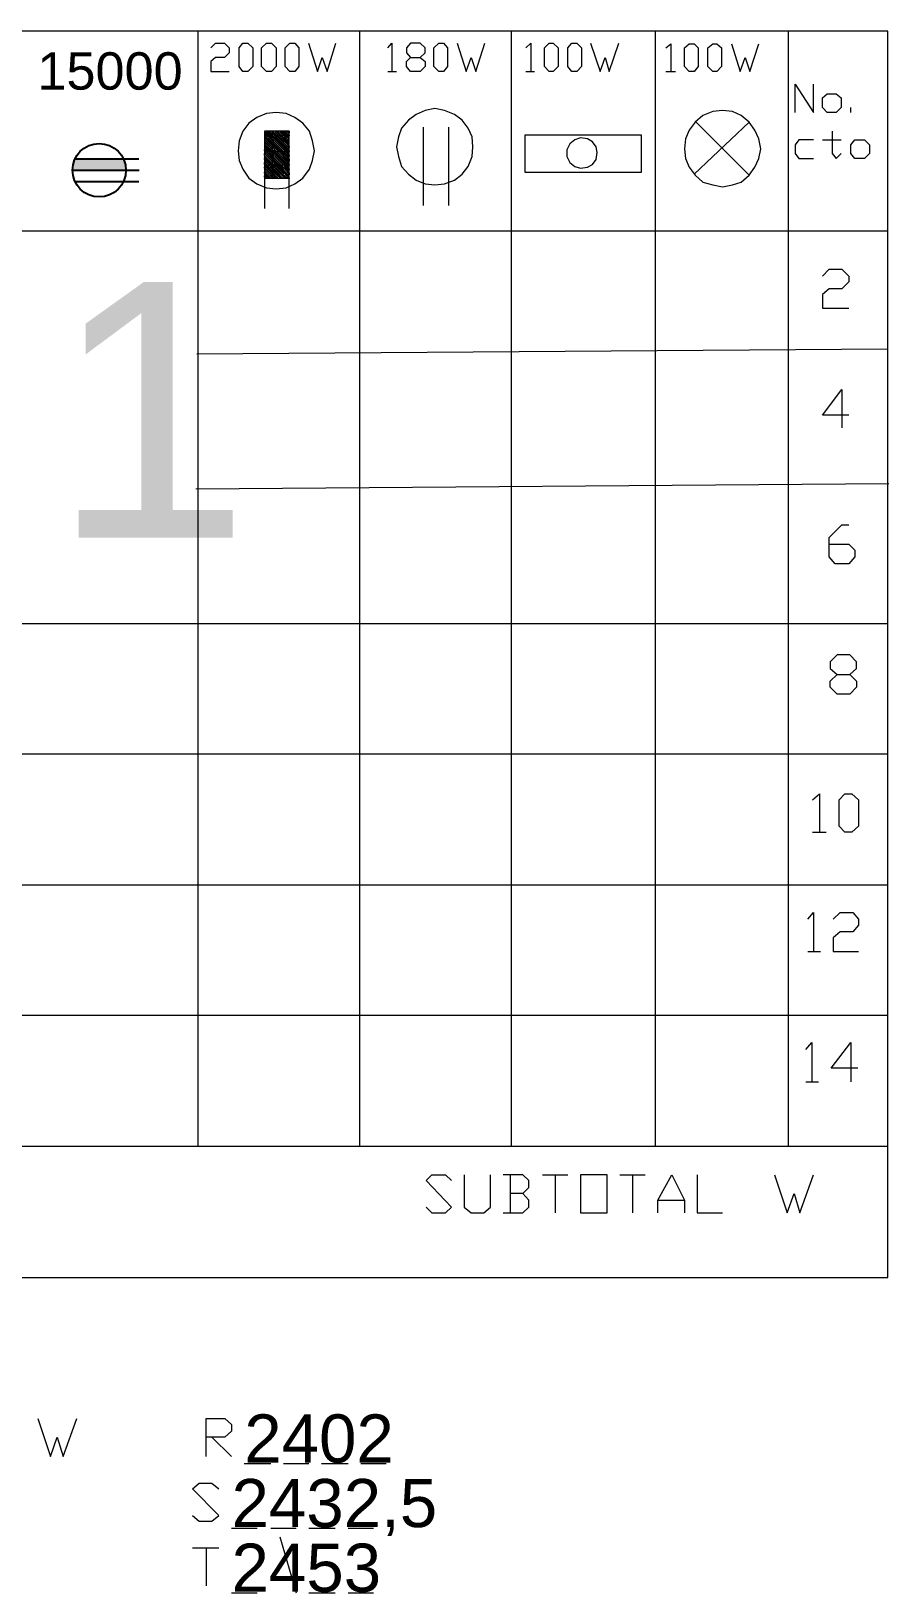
# Model space of a CAD drawing. Header units: metres. Extents: x 0 to 113, y -32 to 21.
# Drawn here: x 65.069 to 66.674, y -16.661 to -13.739 of the extents above; entities that cross this region are included whole.
import ezdxf

# ---------------------------------------------------------------- set-up
doc = ezdxf.new("R2010")
doc.units = ezdxf.units.M
doc.header["$LTSCALE"] = 0.5
for name, color, linetype in [('ENCHUFES', 5, 'Continuous'), ('TABLA', 7, 'Continuous'), ('TABLERO', 7, 'Continuous')]:
    doc.layers.add(name, color=color, linetype=linetype)
doc.styles.get("Standard").update_dxf_attribs({"font": 'arial.ttf'})

# ---------------------------------------------------------------- blocks, each defined once
blk = doc.blocks.new('Tomacorriente de dos fases con neutro (208V)')
at = {"layer": 'ENCHUFES', "lineweight": 100}
h = blk.add_hatch(color=256, dxfattribs=at)
h.dxf.hatch_style = 1
h.paths.add_polyline_path([(0.0453, 0.0211), (-0.0453, 0.0211, 0.109518), (-0.05, 0), (0.05, 0, 0.109518)])
at = {"layer": 'ENCHUFES'}
for p, q in [((-0.05, 0), (0.0751, 0)), ((-0.0453, 0.0211), (0.0743, 0.0211)), ((-0.0453, -0.0211), (0.0743, -0.0211))]:
    blk.add_line(p, q, dxfattribs=at)
blk.add_circle((0, 0), 0.05, dxfattribs=at)

msp = doc.modelspace()

# ---------------------------------------------------------------- linework, layer by layer
at = {"layer": 'TABLA', "color": 7, "linetype": 'Continuous', "lineweight": 18, "true_color": 0x000007}
for p, q in [((65.3807, -13.7391), (65.3807, -15.8256)), ((65.6829, -13.7391), (65.6829, -15.8256)), ((65.9669, -13.7391), (65.9669, -15.8256)), ((66.2362, -13.7391), (66.2362, -15.8256)), ((66.4853, -13.7391), (66.4853, -15.8256)), ((65.736, -13.8142), (65.7525, -13.8142)), ((65.9943, -13.8142), (66.0108, -13.8142)), ((66.2563, -13.8142), (66.2746, -13.8142)), ((66.3113, -13.9076), (66.412, -14.0084)), ((66.6025, -13.8911), (66.6025, -13.882)), ((65.5052, -13.9259), (65.5071, -13.9259)), ((65.5052, -13.9278), (65.5071, -13.9259)), ((65.5052, -13.9259), (65.5052, -14.0707)), ((65.5052, -13.9296), (65.5071, -13.9278)), ((65.5052, -13.9333), (65.5071, -13.9333)), ((65.5052, -13.9351), (65.5071, -13.9351)), ((65.5052, -13.9369), (65.5089, -13.9351)), ((65.5052, -13.9388), (65.5071, -13.9369)), ((65.5071, -13.9314), (65.5089, -13.9296)), ((65.5089, -13.9259), (65.5107, -13.9259)), ((65.5089, -13.9278), (65.5107, -13.9278)), ((65.5089, -13.9333), (65.5107, -13.9314)), ((65.5107, -13.9278), (65.5125, -13.9259)), ((65.5107, -13.9296), (65.5125, -13.9296)), ((65.5107, -13.9351), (65.5125, -13.9333)), ((65.5125, -13.9296), (65.5144, -13.9278)), ((65.5125, -13.9314), (65.5144, -13.9314)), ((65.5125, -13.9369), (65.5144, -13.9351)), ((65.5144, -13.9314), (65.5162, -13.9296)), ((65.5144, -13.9333), (65.5162, -13.9333)), ((65.5144, -13.9388), (65.5162, -13.9369)), ((65.5162, -13.9278), (65.5162, -13.9259)), ((65.5162, -13.9333), (65.518, -13.9314)), ((65.5162, -13.9351), (65.518, -13.9351)), ((65.518, -13.9259), (65.5199, -13.9259)), ((65.518, -13.9296), (65.5199, -13.9259)), ((65.518, -13.9351), (65.5199, -13.9333)), ((65.518, -13.9369), (65.5199, -13.9369)), ((65.5199, -13.9278), (65.5217, -13.9259)), ((65.5199, -13.9369), (65.5217, -13.9351)), ((65.5217, -13.9296), (65.5235, -13.9278)), ((65.5217, -13.9388), (65.5235, -13.9369)), ((65.5235, -13.9314), (65.5254, -13.9296)), ((65.5235, -13.9388), (65.5272, -13.9369)), ((65.5254, -13.9259), (65.5272, -13.9259)), ((65.5254, -13.9278), (65.5272, -13.9278)), ((65.5254, -13.9333), (65.5272, -13.9314)), ((65.5272, -13.9259), (65.529, -13.9259)), ((65.5272, -13.9278), (65.529, -13.9259)), ((65.5272, -13.9296), (65.529, -13.9296)), ((65.5272, -13.9351), (65.529, -13.9333)), ((65.529, -13.9278), (65.5309, -13.9259)), ((65.529, -13.9296), (65.5309, -13.9278)), ((65.529, -13.9314), (65.5309, -13.9314)), ((65.529, -13.9369), (65.5309, -13.9351)), ((65.5309, -13.9296), (65.5327, -13.9278)), ((65.5309, -13.9314), (65.5327, -13.9296)), ((65.5309, -13.9333), (65.5327, -13.9333)), ((65.5309, -13.9388), (65.5327, -13.9369)), ((65.5327, -13.9278), (65.5327, -13.9259)), ((65.5327, -13.9314), (65.5345, -13.9296)), ((65.5327, -13.9333), (65.5345, -13.9314)), ((65.5327, -13.9351), (65.5345, -13.9351)), ((65.5345, -13.9259), (65.5364, -13.9259)), ((65.5345, -13.9296), (65.5364, -13.9259)), ((65.5345, -13.9278), (65.5364, -13.9278)), ((65.5345, -13.9333), (65.5364, -13.9314)), ((65.5345, -13.9351), (65.5364, -13.9333)), ((65.5345, -13.9369), (65.5364, -13.9369)), ((65.5364, -13.9278), (65.5382, -13.9259)), ((65.5364, -13.9296), (65.5382, -13.9296)), ((65.5364, -13.9351), (65.5382, -13.9333)), ((65.5364, -13.9369), (65.5382, -13.9351)), ((65.5382, -13.9296), (65.54, -13.9278)), ((65.5382, -13.9314), (65.54, -13.9314)), ((65.5382, -13.9369), (65.54, -13.9351)), ((65.5382, -13.9406), (65.54, -13.9369)), ((65.54, -13.9314), (65.5419, -13.9296)), ((65.54, -13.9333), (65.5419, -13.9333)), ((65.54, -13.9388), (65.5437, -13.9369)), ((65.5419, -13.9278), (65.5419, -13.9259)), ((65.5419, -13.9333), (65.5437, -13.9314)), ((65.5419, -13.9351), (65.5437, -13.9351)), ((65.5437, -13.9259), (65.5455, -13.9259)), ((65.5437, -13.9296), (65.5455, -13.9259)), ((65.5437, -13.9351), (65.5455, -13.9333)), ((65.5455, -13.9278), (65.5474, -13.9259)), ((65.5455, -13.9314), (65.5474, -13.9278)), ((65.5455, -13.9369), (65.5474, -13.9351)), ((65.5474, -13.9296), (65.5492, -13.9278)), ((65.5474, -13.9333), (65.5492, -13.9296)), ((65.5474, -13.9388), (65.5492, -13.9369)), ((65.5492, -13.9278), (65.5492, -13.9259)), ((65.5492, -13.9314), (65.551, -13.9296)), ((65.5492, -13.9351), (65.551, -13.9314)), ((65.5492, -13.9388), (65.551, -13.9369)), ((65.551, -13.9259), (65.5529, -13.9259)), ((65.551, -13.9259), (65.551, -14.0707)), ((65.551, -13.9278), (65.5529, -13.9278)), ((65.551, -13.9296), (65.551, -13.9278)), ((65.551, -13.9333), (65.5529, -13.9333)), ((65.551, -13.9369), (65.551, -13.9351)), ((65.802, -13.9186), (65.802, -14.0652)), ((65.8496, -13.9186), (65.8496, -14.0652)), ((66.3094, -14.0065), (66.412, -13.9094)), ((65.5052, -13.9424), (65.5071, -13.9424)), ((65.5052, -13.9461), (65.5071, -13.9442)), ((65.5052, -13.9479), (65.5071, -13.9461)), ((65.5052, -13.9497), (65.5071, -13.9497)), ((65.5052, -13.9516), (65.5071, -13.9516)), ((65.5052, -13.9534), (65.5089, -13.9516)), ((65.5052, -13.9552), (65.5071, -13.9534)), ((65.5052, -13.9589), (65.5071, -13.9589)), ((65.5052, -13.9626), (65.5052, -13.9607)), ((65.5052, -13.9626), (65.5089, -13.9607)), ((65.5052, -13.9644), (65.5071, -13.9626)), ((65.5052, -13.9681), (65.5071, -13.9662)), ((65.5071, -13.9406), (65.5089, -13.9388)), ((65.5071, -13.9424), (65.5089, -13.9424)), ((65.5071, -13.9479), (65.5089, -13.9461)), ((65.5071, -13.9497), (65.5089, -13.9479)), ((65.5071, -13.9571), (65.5089, -13.9552)), ((65.5071, -13.9589), (65.5089, -13.9589)), ((65.5071, -13.9644), (65.5107, -13.9626)), ((65.5071, -13.9662), (65.5089, -13.9644)), ((65.5089, -13.9424), (65.5107, -13.9406)), ((65.5089, -13.9442), (65.5107, -13.9442)), ((65.5089, -13.9497), (65.5107, -13.9479)), ((65.5089, -13.9516), (65.5107, -13.9497)), ((65.5089, -13.9534), (65.5107, -13.9534)), ((65.5089, -13.9589), (65.5107, -13.9571)), ((65.5089, -13.9662), (65.5125, -13.9644)), ((65.5089, -13.9681), (65.5107, -13.9662)), ((65.5107, -13.9442), (65.5125, -13.9424)), ((65.5107, -13.9461), (65.5125, -13.9461)), ((65.5107, -13.9516), (65.5125, -13.9497)), ((65.5107, -13.9534), (65.5125, -13.9516)), ((65.5107, -13.9552), (65.5125, -13.9552)), ((65.5107, -13.9607), (65.5125, -13.9589)), ((65.5107, -13.9681), (65.5144, -13.9662)), ((65.5125, -13.9461), (65.5144, -13.9442)), ((65.5125, -13.9479), (65.5144, -13.9479)), ((65.5125, -13.9534), (65.5144, -13.9516)), ((65.5125, -13.9552), (65.5144, -13.9534)), ((65.5125, -13.9571), (65.5144, -13.9571)), ((65.5125, -13.9626), (65.5144, -13.9607)), ((65.5144, -13.9479), (65.5162, -13.9461)), ((65.5144, -13.9497), (65.5162, -13.9497)), ((65.5144, -13.9552), (65.5162, -13.9534)), ((65.5144, -13.9589), (65.5162, -13.9552)), ((65.5144, -13.9644), (65.5162, -13.9626)), ((65.5162, -13.9406), (65.518, -13.9388)), ((65.5162, -13.9497), (65.518, -13.9479)), ((65.5162, -13.9516), (65.518, -13.9516)), ((65.5162, -13.9571), (65.518, -13.9552)), ((65.5162, -13.9607), (65.518, -13.9571)), ((65.5162, -13.9662), (65.518, -13.9644)), ((65.518, -13.9424), (65.5199, -13.9406)), ((65.518, -13.9516), (65.5199, -13.9497)), ((65.518, -13.9534), (65.5199, -13.9534)), ((65.518, -13.9589), (65.5199, -13.9571)), ((65.518, -13.9626), (65.5199, -13.9589)), ((65.518, -13.9681), (65.5199, -13.9662)), ((65.5199, -13.9388), (65.5217, -13.9388)), ((65.5199, -13.9442), (65.5217, -13.9424)), ((65.5199, -13.9534), (65.5217, -13.9516)), ((65.5199, -13.9552), (65.5217, -13.9552)), ((65.5199, -13.9607), (65.5217, -13.9589)), ((65.5199, -13.9644), (65.5217, -13.9607)), ((65.5217, -13.9406), (65.5235, -13.9406)), ((65.5217, -13.9461), (65.5235, -13.9442)), ((65.5217, -13.9497), (65.5235, -13.9461)), ((65.5217, -13.9552), (65.5235, -13.9534)), ((65.5217, -13.9571), (65.5235, -13.9571)), ((65.5217, -13.9626), (65.5254, -13.9607)), ((65.5217, -13.9662), (65.5235, -13.9626)), ((65.5235, -13.9406), (65.5254, -13.9388)), ((65.5235, -13.9424), (65.5254, -13.9424)), ((65.5235, -13.9479), (65.5254, -13.9461)), ((65.5235, -13.9516), (65.5254, -13.9479)), ((65.5235, -13.9571), (65.5254, -13.9552)), ((65.5235, -13.9589), (65.5254, -13.9589)), ((65.5235, -13.9607), (65.5254, -13.9589)), ((65.5235, -13.9644), (65.5272, -13.9626)), ((65.5235, -13.9681), (65.5254, -13.9644)), ((65.5254, -13.9406), (65.529, -13.9388)), ((65.5254, -13.9424), (65.5272, -13.9406)), ((65.5254, -13.9442), (65.5272, -13.9442)), ((65.5254, -13.9461), (65.5272, -13.9442)), ((65.5254, -13.9497), (65.5272, -13.9479)), ((65.5254, -13.9534), (65.5272, -13.9497)), ((65.5254, -13.9571), (65.529, -13.9552)), ((65.5254, -13.9589), (65.5272, -13.9571)), ((65.5254, -13.9626), (65.5272, -13.9607)), ((65.5254, -13.9662), (65.529, -13.9644)), ((65.5254, -13.9699), (65.5272, -13.9662)), ((65.5272, -13.9424), (65.5309, -13.9406)), ((65.5272, -13.9442), (65.529, -13.9424)), ((65.5272, -13.9461), (65.529, -13.9461)), ((65.5272, -13.9479), (65.529, -13.9461)), ((65.5272, -13.9516), (65.529, -13.9497)), ((65.5272, -13.9552), (65.529, -13.9516)), ((65.5272, -13.9589), (65.5309, -13.9571)), ((65.5272, -13.9607), (65.529, -13.9589)), ((65.5272, -13.9644), (65.529, -13.9626)), ((65.5272, -13.9681), (65.5309, -13.9662)), ((65.529, -13.9442), (65.5327, -13.9424)), ((65.529, -13.9461), (65.5309, -13.9442)), ((65.529, -13.9479), (65.5309, -13.9479)), ((65.529, -13.9497), (65.5309, -13.9479)), ((65.529, -13.9534), (65.5309, -13.9516)), ((65.529, -13.9571), (65.5309, -13.9534)), ((65.529, -13.9607), (65.5327, -13.9589)), ((65.529, -13.9626), (65.5309, -13.9607)), ((65.529, -13.9662), (65.5309, -13.9644)), ((65.5309, -13.9461), (65.5345, -13.9442)), ((65.5309, -13.9479), (65.5327, -13.9461)), ((65.5309, -13.9497), (65.5327, -13.9497)), ((65.5309, -13.9516), (65.5327, -13.9497)), ((65.5309, -13.9552), (65.5327, -13.9534)), ((65.5309, -13.9589), (65.5327, -13.9552)), ((65.5309, -13.9626), (65.5345, -13.9607)), ((65.5309, -13.9644), (65.5327, -13.9626)), ((65.5309, -13.9681), (65.5327, -13.9662)), ((65.5327, -13.9406), (65.5345, -13.9388)), ((65.5327, -13.9479), (65.5364, -13.9461)), ((65.5327, -13.9497), (65.5345, -13.9479)), ((65.5327, -13.9516), (65.5345, -13.9516)), ((65.5327, -13.9534), (65.5345, -13.9516)), ((65.5327, -13.9571), (65.5345, -13.9552)), ((65.5327, -13.9607), (65.5345, -13.9571)), ((65.5327, -13.9644), (65.5364, -13.9626)), ((65.5327, -13.9662), (65.5345, -13.9644)), ((65.5345, -13.9424), (65.5364, -13.9406)), ((65.5345, -13.9497), (65.5382, -13.9479)), ((65.5345, -13.9516), (65.5364, -13.9497)), ((65.5345, -13.9534), (65.5364, -13.9534)), ((65.5345, -13.9552), (65.5364, -13.9534)), ((65.5345, -13.9589), (65.5364, -13.9571)), ((65.5345, -13.9626), (65.5364, -13.9589)), ((65.5345, -13.9662), (65.5382, -13.9644)), ((65.5345, -13.9681), (65.5364, -13.9662)), ((65.5364, -13.9388), (65.5382, -13.9388)), ((65.5364, -13.9442), (65.5382, -13.9424)), ((65.5364, -13.9516), (65.54, -13.9497)), ((65.5364, -13.9534), (65.5382, -13.9516)), ((65.5364, -13.9552), (65.5382, -13.9552)), ((65.5364, -13.9571), (65.5382, -13.9552)), ((65.5364, -13.9607), (65.5382, -13.9589)), ((65.5364, -13.9644), (65.5382, -13.9607)), ((65.5364, -13.9681), (65.54, -13.9662)), ((65.5382, -13.9461), (65.54, -13.9442)), ((65.5382, -13.9534), (65.5419, -13.9516)), ((65.5382, -13.9552), (65.54, -13.9534)), ((65.5382, -13.9571), (65.54, -13.9571)), ((65.5382, -13.9589), (65.54, -13.9571)), ((65.5382, -13.9626), (65.54, -13.9607)), ((65.5382, -13.9662), (65.54, -13.9626)), ((65.54, -13.9424), (65.5419, -13.9388)), ((65.54, -13.9479), (65.5419, -13.9461)), ((65.54, -13.9516), (65.5419, -13.9479)), ((65.54, -13.9552), (65.5437, -13.9534)), ((65.54, -13.9589), (65.5419, -13.9552)), ((65.54, -13.9607), (65.5419, -13.9589)), ((65.54, -13.9681), (65.5419, -13.9644)), ((65.5419, -13.9406), (65.5455, -13.9388)), ((65.5419, -13.9442), (65.5437, -13.9406)), ((65.5419, -13.9497), (65.5437, -13.9479)), ((65.5419, -13.9534), (65.5437, -13.9497)), ((65.5419, -13.9571), (65.5455, -13.9552)), ((65.5419, -13.9607), (65.5437, -13.9571)), ((65.5419, -13.9626), (65.5437, -13.9607)), ((65.5419, -13.9699), (65.5437, -13.9662)), ((65.5437, -13.9424), (65.5474, -13.9406)), ((65.5437, -13.9461), (65.5455, -13.9424)), ((65.5437, -13.9479), (65.5455, -13.9461)), ((65.5437, -13.9516), (65.5455, -13.9497)), ((65.5437, -13.9552), (65.5455, -13.9516)), ((65.5437, -13.9589), (65.5474, -13.9571)), ((65.5437, -13.9644), (65.5455, -13.9626)), ((65.5455, -13.9442), (65.5492, -13.9424)), ((65.5455, -13.9479), (65.5474, -13.9442)), ((65.5455, -13.9497), (65.5474, -13.9479)), ((65.5455, -13.9534), (65.5474, -13.9516)), ((65.5455, -13.9571), (65.5474, -13.9534)), ((65.5455, -13.9607), (65.5492, -13.9589)), ((65.5455, -13.9662), (65.5474, -13.9644)), ((65.5474, -13.9424), (65.5492, -13.9406)), ((65.5474, -13.9461), (65.551, -13.9442)), ((65.5474, -13.9497), (65.5492, -13.9461)), ((65.5474, -13.9516), (65.5492, -13.9497)), ((65.5474, -13.9552), (65.5492, -13.9534)), ((65.5474, -13.9589), (65.5492, -13.9552)), ((65.5474, -13.9626), (65.551, -13.9607)), ((65.5474, -13.9681), (65.5492, -13.9662)), ((65.5492, -13.9406), (65.551, -13.9388)), ((65.5492, -13.9442), (65.551, -13.9424)), ((65.5492, -13.9479), (65.551, -13.9461)), ((65.5492, -13.9516), (65.551, -13.9479)), ((65.5492, -13.9534), (65.551, -13.9516)), ((65.5492, -13.9571), (65.551, -13.9571)), ((65.5492, -13.9607), (65.551, -13.9589)), ((65.5492, -13.9644), (65.551, -13.9644)), ((65.551, -13.9461), (65.551, -13.9442)), ((65.551, -13.9534), (65.551, -13.9516)), ((65.551, -13.9552), (65.5529, -13.9552)), ((65.551, -13.9626), (65.5529, -13.9626)), ((66.5494, -13.9424), (66.5842, -13.9424)), ((65.5052, -13.9699), (65.5052, -13.9681)), ((65.5052, -13.9717), (65.5071, -13.9699)), ((65.5052, -13.9754), (65.5071, -13.9717)), ((65.5052, -13.9772), (65.5071, -13.9754)), ((65.5052, -13.9791), (65.5052, -13.9772)), ((65.5052, -13.9791), (65.5089, -13.9772)), ((65.5052, -13.9809), (65.5071, -13.9791)), ((65.5052, -13.9809), (65.5071, -13.9809)), ((65.5052, -13.9846), (65.5071, -13.9827)), ((65.5052, -13.9864), (65.5052, -13.9846)), ((65.5052, -13.9882), (65.5052, -13.9864)), ((65.5052, -13.9882), (65.5089, -13.9864)), ((65.5052, -13.9919), (65.5071, -13.9882)), ((65.5052, -13.9937), (65.5071, -13.9919)), ((65.5052, -13.9955), (65.5052, -13.9937)), ((65.5052, -13.9955), (65.5089, -13.9937)), ((65.5052, -13.9974), (65.5071, -13.9955)), ((65.5071, -13.9681), (65.5089, -13.9681)), ((65.5071, -13.9736), (65.5089, -13.9717)), ((65.5071, -13.9772), (65.5089, -13.9736)), ((65.5071, -13.9809), (65.5107, -13.9791)), ((65.5071, -13.9827), (65.5089, -13.9809)), ((65.5071, -13.9846), (65.5089, -13.9846)), ((65.5071, -13.9864), (65.5089, -13.9846)), ((65.5071, -13.99), (65.5107, -13.9882)), ((65.5071, -13.9937), (65.5089, -13.99)), ((65.5089, -13.9699), (65.5107, -13.9699)), ((65.5089, -13.9717), (65.5107, -13.9699)), ((65.5089, -13.9754), (65.5107, -13.9736)), ((65.5089, -13.9791), (65.5107, -13.9754)), ((65.5089, -13.9827), (65.5125, -13.9809)), ((65.5089, -13.9846), (65.5107, -13.9827)), ((65.5089, -13.9882), (65.5107, -13.9864)), ((65.5089, -13.9919), (65.5125, -13.99)), ((65.5089, -13.9955), (65.5107, -13.9919)), ((65.5089, -13.9974), (65.5107, -13.9955)), ((65.5107, -13.9699), (65.5125, -13.9681)), ((65.5107, -13.9717), (65.5125, -13.9717)), ((65.5107, -13.9736), (65.5125, -13.9717)), ((65.5107, -13.9772), (65.5125, -13.9754)), ((65.5107, -13.9809), (65.5125, -13.9772)), ((65.5107, -13.9846), (65.5144, -13.9827)), ((65.5107, -13.9864), (65.5125, -13.9846)), ((65.5107, -13.99), (65.5125, -13.9882)), ((65.5107, -13.9937), (65.5144, -13.9919)), ((65.5107, -13.9974), (65.5125, -13.9937)), ((65.5125, -13.9699), (65.5162, -13.9681)), ((65.5125, -13.9717), (65.5144, -13.9699)), ((65.5125, -13.9736), (65.5144, -13.9736)), ((65.5125, -13.9754), (65.5144, -13.9736)), ((65.5125, -13.9791), (65.5144, -13.9772)), ((65.5125, -13.9827), (65.5144, -13.9791)), ((65.5125, -13.9864), (65.5162, -13.9846)), ((65.5125, -13.9882), (65.5144, -13.9864)), ((65.5125, -13.9919), (65.5144, -13.99)), ((65.5125, -13.9992), (65.5144, -13.9955)), ((65.5144, -13.9717), (65.518, -13.9699)), ((65.5144, -13.9754), (65.5162, -13.9717)), ((65.5144, -13.9772), (65.5162, -13.9754)), ((65.5144, -13.9809), (65.5162, -13.9791)), ((65.5144, -13.9846), (65.5162, -13.9809)), ((65.5144, -13.9882), (65.518, -13.9864)), ((65.5144, -13.99), (65.5162, -13.9882)), ((65.5144, -13.9937), (65.5162, -13.9919)), ((65.5162, -13.9736), (65.5199, -13.9717)), ((65.5162, -13.9772), (65.518, -13.9736)), ((65.5162, -13.9791), (65.518, -13.9772)), ((65.5162, -13.9827), (65.518, -13.9809)), ((65.5162, -13.9864), (65.518, -13.9827)), ((65.5162, -13.99), (65.5199, -13.9882)), ((65.5162, -13.9955), (65.518, -13.9937)), ((65.518, -13.9754), (65.5217, -13.9736)), ((65.518, -13.9791), (65.5199, -13.9754)), ((65.518, -13.9809), (65.5199, -13.9791)), ((65.518, -13.9846), (65.5199, -13.9827)), ((65.518, -13.9882), (65.5199, -13.9846)), ((65.518, -13.9919), (65.5217, -13.99)), ((65.518, -13.9974), (65.5199, -13.9955)), ((65.5199, -13.9699), (65.5217, -13.9681)), ((65.5199, -13.9772), (65.5235, -13.9754)), ((65.5199, -13.9809), (65.5217, -13.9772)), ((65.5199, -13.9827), (65.5217, -13.9809)), ((65.5199, -13.9864), (65.5217, -13.9846)), ((65.5199, -13.99), (65.5217, -13.9864)), ((65.5199, -13.9937), (65.5235, -13.9919)), ((65.5217, -13.9717), (65.5235, -13.9699)), ((65.5217, -13.9754), (65.5235, -13.9717)), ((65.5217, -13.9791), (65.5254, -13.9772)), ((65.5217, -13.9827), (65.5235, -13.9791)), ((65.5217, -13.9846), (65.5235, -13.9827)), ((65.5217, -13.9919), (65.5235, -13.9882)), ((65.5217, -13.9955), (65.5254, -13.9937)), ((65.5235, -13.9736), (65.5254, -13.9717)), ((65.5235, -13.9772), (65.5254, -13.9754)), ((65.5235, -13.9809), (65.5272, -13.9791)), ((65.5235, -13.9846), (65.5254, -13.9809)), ((65.5235, -13.9864), (65.5254, -13.9846)), ((65.5235, -13.9937), (65.5254, -13.99)), ((65.5254, -13.9717), (65.5272, -13.9699)), ((65.5254, -13.9736), (65.5272, -13.9736)), ((65.5254, -13.9754), (65.5272, -13.9736)), ((65.5254, -13.9791), (65.5272, -13.9772)), ((65.5254, -13.9827), (65.529, -13.9809)), ((65.5254, -13.9882), (65.5272, -13.9864)), ((65.5254, -13.9955), (65.5272, -13.9937)), ((65.5254, -13.9974), (65.5272, -13.9955)), ((65.5272, -13.9717), (65.529, -13.9681)), ((65.5272, -13.9736), (65.529, -13.9717)), ((65.5272, -13.9754), (65.529, -13.9754)), ((65.5272, -13.9772), (65.529, -13.9754)), ((65.5272, -13.9809), (65.529, -13.9791)), ((65.5272, -13.9846), (65.5309, -13.9827)), ((65.5272, -13.99), (65.529, -13.9882)), ((65.5272, -13.9919), (65.529, -13.9919)), ((65.5272, -13.9974), (65.529, -13.9955)), ((65.529, -13.9699), (65.5327, -13.9681)), ((65.529, -13.9736), (65.5309, -13.9699)), ((65.529, -13.9754), (65.5309, -13.9736)), ((65.529, -13.9772), (65.5309, -13.9772)), ((65.529, -13.9791), (65.5309, -13.9772)), ((65.529, -13.9827), (65.5309, -13.9809)), ((65.529, -13.9864), (65.5327, -13.9846)), ((65.529, -13.9919), (65.5309, -13.99)), ((65.529, -13.9937), (65.5309, -13.9937)), ((65.5309, -13.9717), (65.5345, -13.9699)), ((65.5309, -13.9754), (65.5327, -13.9717)), ((65.5309, -13.9772), (65.5327, -13.9754)), ((65.5309, -13.9791), (65.5327, -13.9791)), ((65.5309, -13.9809), (65.5327, -13.9791)), ((65.5309, -13.9846), (65.5327, -13.9827)), ((65.5309, -13.9882), (65.5345, -13.9864)), ((65.5309, -13.9937), (65.5327, -13.9919)), ((65.5309, -13.9955), (65.5327, -13.9955)), ((65.5327, -13.9699), (65.5345, -13.9681)), ((65.5327, -13.9736), (65.5364, -13.9717)), ((65.5327, -13.9772), (65.5345, -13.9736)), ((65.5327, -13.9791), (65.5345, -13.9772)), ((65.5327, -13.9809), (65.5345, -13.9809)), ((65.5327, -13.9827), (65.5345, -13.9809)), ((65.5327, -13.9864), (65.5345, -13.9846)), ((65.5327, -13.99), (65.5364, -13.9882)), ((65.5327, -13.9955), (65.5345, -13.9937)), ((65.5345, -13.9717), (65.5364, -13.9699)), ((65.5345, -13.9754), (65.5382, -13.9736)), ((65.5345, -13.9791), (65.5364, -13.9754)), ((65.5345, -13.9809), (65.5364, -13.9791)), ((65.5345, -13.9827), (65.5364, -13.9827)), ((65.5345, -13.9846), (65.5364, -13.9827)), ((65.5345, -13.9882), (65.5364, -13.9864)), ((65.5345, -13.9919), (65.5382, -13.99)), ((65.5345, -13.9974), (65.5364, -13.9955)), ((65.5364, -13.9699), (65.5382, -13.9681)), ((65.5364, -13.9736), (65.5382, -13.9717)), ((65.5364, -13.9809), (65.5382, -13.9772)), ((65.5364, -13.9827), (65.5382, -13.9809)), ((65.5364, -13.9846), (65.5382, -13.9846)), ((65.5364, -13.9864), (65.5382, -13.9846)), ((65.5364, -13.99), (65.5382, -13.9882)), ((65.5364, -13.9937), (65.54, -13.9919)), ((65.5382, -13.9699), (65.5419, -13.9681)), ((65.5382, -13.9717), (65.54, -13.9699)), ((65.5382, -13.9754), (65.54, -13.9736)), ((65.5382, -13.9827), (65.54, -13.9791)), ((65.5382, -13.9846), (65.54, -13.9827)), ((65.5382, -13.9864), (65.54, -13.9864)), ((65.5382, -13.9882), (65.54, -13.9864)), ((65.5382, -13.9919), (65.54, -13.99)), ((65.54, -13.9717), (65.5437, -13.9699)), ((65.54, -13.9772), (65.5419, -13.9754)), ((65.54, -13.9846), (65.5419, -13.9809)), ((65.54, -13.9864), (65.5419, -13.9846)), ((65.54, -13.9882), (65.5419, -13.9882)), ((65.54, -13.9937), (65.5419, -13.9919)), ((65.5419, -13.9736), (65.5437, -13.9736)), ((65.5419, -13.9791), (65.5437, -13.9772)), ((65.5419, -13.9864), (65.5437, -13.9827)), ((65.5419, -13.9882), (65.5437, -13.9864)), ((65.5419, -13.99), (65.5437, -13.99)), ((65.5419, -13.9955), (65.5437, -13.9937)), ((65.5437, -13.9717), (65.5455, -13.9681)), ((65.5437, -13.9736), (65.5455, -13.9717)), ((65.5437, -13.9754), (65.5455, -13.9754)), ((65.5437, -13.9809), (65.5455, -13.9791)), ((65.5437, -13.99), (65.5455, -13.9882)), ((65.5437, -13.9919), (65.5455, -13.9919)), ((65.5437, -13.9974), (65.5455, -13.9955)), ((65.5455, -13.9736), (65.5474, -13.9699)), ((65.5455, -13.9754), (65.5474, -13.9736)), ((65.5455, -13.9772), (65.5474, -13.9772)), ((65.5455, -13.9827), (65.5474, -13.9809)), ((65.5455, -13.9919), (65.5474, -13.99)), ((65.5455, -13.9937), (65.5474, -13.9937)), ((65.5474, -13.9717), (65.551, -13.9699)), ((65.5474, -13.9754), (65.5492, -13.9717)), ((65.5474, -13.9772), (65.5492, -13.9754)), ((65.5474, -13.9791), (65.5492, -13.9791)), ((65.5474, -13.9846), (65.5492, -13.9827)), ((65.5474, -13.9882), (65.551, -13.9864)), ((65.5474, -13.9937), (65.5492, -13.9919)), ((65.5474, -13.9955), (65.5492, -13.9955)), ((65.5492, -13.9699), (65.551, -13.9681)), ((65.5492, -13.9736), (65.551, -13.9736)), ((65.5492, -13.9772), (65.551, -13.9754)), ((65.5492, -13.9791), (65.551, -13.9772)), ((65.5492, -13.9809), (65.551, -13.9809)), ((65.5492, -13.9864), (65.551, -13.9846)), ((65.5492, -13.99), (65.551, -13.99)), ((65.5492, -13.9955), (65.551, -13.9937)), ((65.551, -13.9717), (65.5529, -13.9717)), ((65.551, -13.9791), (65.5529, -13.9791)), ((65.551, -13.9809), (65.5529, -13.9809)), ((65.551, -13.9882), (65.5529, -13.9882)), ((65.5052, -13.9974), (65.5071, -13.9974)), ((65.5052, -13.9992), (65.5071, -13.9992)), ((65.5052, -14.001), (65.5071, -13.9992)), ((65.5052, -14.0029), (65.5071, -14.001)), ((65.5052, -14.0047), (65.5052, -14.0029)), ((65.5052, -14.0047), (65.5089, -14.0029)), ((65.5052, -14.0084), (65.5071, -14.0047)), ((65.5052, -14.0065), (65.5071, -14.0065)), ((65.5052, -14.0102), (65.5071, -14.0084)), ((65.5052, -14.012), (65.5052, -14.0102)), ((65.5052, -14.012), (65.5071, -14.012)), ((65.5052, -14.0139), (65.5071, -14.0139)), ((65.5071, -13.9974), (65.5089, -13.9974)), ((65.5071, -13.9992), (65.5089, -13.9974)), ((65.5071, -14.0029), (65.5089, -14.001)), ((65.5071, -14.0065), (65.5107, -14.0047)), ((65.5071, -14.0102), (65.5089, -14.0065)), ((65.5071, -14.012), (65.5089, -14.0102)), ((65.5089, -13.9992), (65.5107, -13.9992)), ((65.5089, -14.001), (65.5107, -13.9992)), ((65.5089, -14.0047), (65.5107, -14.0029)), ((65.5089, -14.0084), (65.5125, -14.0065)), ((65.5089, -14.0139), (65.5107, -14.012)), ((65.5107, -13.9992), (65.5125, -13.9974)), ((65.5107, -14.001), (65.5125, -14.001)), ((65.5107, -14.0029), (65.5125, -14.001)), ((65.5107, -14.0065), (65.5125, -14.0047)), ((65.5107, -14.0102), (65.5144, -14.0084)), ((65.5107, -14.0139), (65.5125, -14.0102)), ((65.5125, -14.001), (65.5144, -13.9992)), ((65.5125, -14.0029), (65.5144, -14.0029)), ((65.5125, -14.0047), (65.5144, -14.0029)), ((65.5125, -14.0084), (65.5144, -14.0065)), ((65.5125, -14.0139), (65.5144, -14.0139)), ((65.5144, -14.001), (65.5162, -13.9974)), ((65.5144, -14.0029), (65.5162, -14.001)), ((65.5144, -14.0047), (65.5162, -14.0047)), ((65.5144, -14.0065), (65.5162, -14.0047)), ((65.5144, -14.0102), (65.5162, -14.0084)), ((65.5144, -14.0139), (65.5144, -14.012)), ((65.5162, -14.0029), (65.518, -13.9992)), ((65.5162, -14.0047), (65.518, -14.0029)), ((65.5162, -14.0065), (65.518, -14.0065)), ((65.5162, -14.012), (65.518, -14.0102)), ((65.518, -14.0047), (65.5199, -14.001)), ((65.518, -14.0065), (65.5199, -14.0047)), ((65.518, -14.0084), (65.5199, -14.0084)), ((65.518, -14.0139), (65.5199, -14.012)), ((65.5199, -13.9992), (65.5217, -13.9974)), ((65.5199, -14.0065), (65.5217, -14.0029)), ((65.5199, -14.0084), (65.5217, -14.0065)), ((65.5199, -14.0102), (65.5217, -14.0102)), ((65.5199, -14.0139), (65.5217, -14.0102)), ((65.5217, -14.001), (65.5235, -13.9992)), ((65.5217, -14.0084), (65.5235, -14.0047)), ((65.5217, -14.0102), (65.5235, -14.0084)), ((65.5217, -14.012), (65.5235, -14.012)), ((65.5217, -14.0139), (65.5235, -14.0139)), ((65.5235, -13.9974), (65.5254, -13.9974)), ((65.5235, -14.0029), (65.5254, -14.001)), ((65.5235, -14.0102), (65.5254, -14.0065)), ((65.5235, -14.012), (65.5254, -14.0102)), ((65.5254, -13.9992), (65.5272, -13.9992)), ((65.5254, -14.0047), (65.5272, -14.0029)), ((65.5254, -14.0139), (65.5272, -14.012)), ((65.5272, -13.9992), (65.529, -13.9974)), ((65.5272, -14.001), (65.529, -14.001)), ((65.5272, -14.0065), (65.529, -14.0047)), ((65.5272, -14.0139), (65.529, -14.012)), ((65.529, -13.9992), (65.5309, -13.9974)), ((65.529, -14.001), (65.5309, -13.9992)), ((65.529, -14.0029), (65.5309, -14.0029)), ((65.529, -14.0084), (65.5309, -14.0065)), ((65.529, -14.0139), (65.5309, -14.0139)), ((65.5309, -14.001), (65.5327, -13.9992)), ((65.5309, -14.0029), (65.5327, -14.001)), ((65.5309, -14.0047), (65.5327, -14.0047)), ((65.5309, -14.0102), (65.5327, -14.0084)), ((65.5309, -14.0139), (65.5327, -14.0139)), ((65.5327, -13.9974), (65.5345, -13.9974)), ((65.5327, -14.0029), (65.5345, -14.001)), ((65.5327, -14.0047), (65.5345, -14.0029)), ((65.5327, -14.0065), (65.5345, -14.0065)), ((65.5327, -14.012), (65.5345, -14.0102)), ((65.5345, -13.9992), (65.5364, -13.9992)), ((65.5345, -14.0047), (65.5364, -14.0029)), ((65.5345, -14.0065), (65.5364, -14.0047)), ((65.5345, -14.0139), (65.5364, -14.012)), ((65.5364, -13.9992), (65.5382, -13.9974)), ((65.5364, -14.001), (65.5382, -14.001)), ((65.5364, -14.0065), (65.5382, -14.0047)), ((65.5364, -14.0084), (65.5382, -14.0065)), ((65.5364, -14.0139), (65.5382, -14.0102)), ((65.5382, -14.001), (65.54, -13.9992)), ((65.5382, -14.0029), (65.54, -14.0029)), ((65.5382, -14.0084), (65.54, -14.0065)), ((65.5382, -14.0102), (65.54, -14.0084)), ((65.5382, -14.0139), (65.54, -14.0139)), ((65.54, -14.0029), (65.5419, -14.001)), ((65.54, -14.0047), (65.5419, -14.0047)), ((65.54, -14.0102), (65.5419, -14.0084)), ((65.54, -14.0139), (65.54, -14.012)), ((65.5419, -14.0047), (65.5437, -14.0029)), ((65.5419, -14.012), (65.5437, -14.0102)), ((65.5437, -14.0065), (65.5455, -14.0047)), ((65.5437, -14.0139), (65.5455, -14.012)), ((65.5455, -13.9992), (65.5474, -13.9974)), ((65.5455, -14.0084), (65.5474, -14.0065)), ((65.5474, -14.001), (65.5492, -13.9992)), ((65.5474, -14.0102), (65.5492, -14.0084)), ((65.5474, -14.0139), (65.5492, -14.0139)), ((65.5492, -13.9974), (65.551, -13.9974)), ((65.5492, -14.0029), (65.551, -14.001)), ((65.5492, -14.0047), (65.551, -14.0029)), ((65.5492, -14.012), (65.551, -14.0102)), ((65.5492, -14.0139), (65.551, -14.012)), ((65.551, -13.9974), (65.5529, -13.9974)), ((65.551, -14.0047), (65.5529, -14.0047)), ((65.551, -14.0065), (65.5529, -14.0065)), ((65.551, -14.0139), (65.5529, -14.0139)), ((63.5304, -14.1128), (66.6721, -14.1128)), ((65.3788, -14.3427), (66.671, -14.3331)), ((65.3766, -14.5953), (66.6736, -14.5856)), ((63.5304, -14.8474), (66.6721, -14.8474)), ((63.5304, -15.091), (66.6721, -15.091)), ((66.5311, -15.2376), (66.5567, -15.2376)), ((63.5304, -15.3365), (66.6721, -15.3365)), ((66.5219, -15.4611), (66.5457, -15.4611)), ((63.5304, -15.5801), (66.6721, -15.5801)), ((66.5183, -15.7047), (66.5421, -15.7047)), ((63.5304, -15.8256), (66.6721, -15.8256)), ((65.965, -15.8787), (65.965, -15.9502)), ((66.0255, -15.8787), (66.0731, -15.8787)), ((66.0493, -15.8787), (66.0493, -15.9502)), ((66.1702, -15.8787), (66.2178, -15.8787)), ((66.194, -15.8787), (66.194, -15.9502)), ((66.2416, -15.9264), (66.2911, -15.9264)), ((63.5487, -16.0711), (65.9834, -16.0711)), ((65.4069, -16.3697), (65.4435, -16.4063)), ((65.4673, -16.4192), (65.5168, -16.4192)), ((65.5406, -16.4192), (65.5882, -16.4192)), ((65.6121, -16.4192), (65.6615, -16.4192)), ((65.6853, -16.4192), (65.733, -16.4192)), ((65.4435, -16.5401), (65.4912, -16.5401)), ((65.5168, -16.5401), (65.5644, -16.5401)), ((65.5336, -16.5564), (65.5644, -16.661)), ((65.5882, -16.5401), (65.6377, -16.5401)), ((65.6615, -16.5401), (65.7092, -16.5401)), ((65.3703, -16.5767), (65.4197, -16.5767)), ((65.3959, -16.5767), (65.3959, -16.6482)), ((65.4435, -16.661), (65.4912, -16.661)), ((65.5882, -16.661), (65.6377, -16.661)), ((65.6615, -16.661), (65.7092, -16.661))]:
    msp.add_line(p, q, dxfattribs=at)
for points in [[(63.5304, -16.0711), (66.6721, -16.0711), (66.6721, -13.7391), (63.5304, -13.7391)], [(65.4649, -13.8142), (65.4576, -13.805), (65.4576, -13.7702), (65.4649, -13.7611), (65.4741, -13.7611), (65.4832, -13.7702), (65.4832, -13.805), (65.4741, -13.8142)], [(65.5089, -13.8142), (65.4997, -13.805), (65.4997, -13.7702), (65.5089, -13.7611), (65.518, -13.7611), (65.5272, -13.7702), (65.5272, -13.805), (65.518, -13.8142)], [(65.5529, -13.8142), (65.5437, -13.805), (65.5437, -13.7702), (65.5529, -13.7611), (65.562, -13.7611), (65.5693, -13.7702), (65.5693, -13.805), (65.562, -13.8142)], [(65.8313, -13.8142), (65.8221, -13.805), (65.8221, -13.7702), (65.8313, -13.7611), (65.8405, -13.7611), (65.8478, -13.7702), (65.8478, -13.805), (65.8405, -13.8142)], [(66.0383, -13.8142), (66.0291, -13.805), (66.0291, -13.7702), (66.0383, -13.7611), (66.0456, -13.7611), (66.0548, -13.7702), (66.0548, -13.805), (66.0456, -13.8142)], [(66.0804, -13.8142), (66.0731, -13.805), (66.0731, -13.7702), (66.0804, -13.7611), (66.0896, -13.7611), (66.0988, -13.7702), (66.0988, -13.805), (66.0896, -13.8142)], [(66.3003, -13.8142), (66.2911, -13.805), (66.2911, -13.7702), (66.3003, -13.7629), (66.3094, -13.7629), (66.3168, -13.7702), (66.3168, -13.805), (66.3094, -13.8142)], [(66.3442, -13.8142), (66.3351, -13.805), (66.3351, -13.7702), (66.3442, -13.7629), (66.3516, -13.7629), (66.3607, -13.7702), (66.3607, -13.805), (66.3516, -13.8142)], [(66.5751, -13.8911), (66.5586, -13.8911), (66.5494, -13.882), (66.5494, -13.8636), (66.5586, -13.8563), (66.5751, -13.8563), (66.5842, -13.8636), (66.5842, -13.882)], [(65.5986, -13.9626), (65.595, -13.9442), (65.5895, -13.9259), (65.5767, -13.9113), (65.562, -13.9003), (65.5455, -13.893), (65.5272, -13.8911), (65.5089, -13.893), (65.4906, -13.9003), (65.4759, -13.9113), (65.4649, -13.9259), (65.4576, -13.9442), (65.4558, -13.9626), (65.4576, -13.9809), (65.4649, -13.9974), (65.4759, -14.0139), (65.4906, -14.0249), (65.5089, -14.0322), (65.5272, -14.034), (65.5455, -14.0322), (65.562, -14.0249), (65.5767, -14.0139), (65.5895, -13.9974), (65.595, -13.9809)], [(65.8954, -13.9552), (65.8936, -13.9369), (65.8863, -13.9204), (65.8753, -13.9058), (65.8606, -13.8948), (65.8423, -13.8875), (65.824, -13.8838), (65.8057, -13.8875), (65.7892, -13.8948), (65.7745, -13.9058), (65.7617, -13.9204), (65.7562, -13.9369), (65.7525, -13.9552), (65.7562, -13.9736), (65.7617, -13.9919), (65.7745, -14.0065), (65.7892, -14.0175), (65.8057, -14.0249), (65.824, -14.0267), (65.8423, -14.0249), (65.8606, -14.0175), (65.8753, -14.0065), (65.8863, -13.9919), (65.8936, -13.9736)], [(66.434, -13.9589), (66.4303, -13.9406), (66.423, -13.9241), (66.412, -13.9094), (66.3974, -13.8966), (66.3809, -13.8893), (66.3626, -13.8875), (66.3442, -13.8893), (66.3259, -13.8966), (66.3113, -13.9094), (66.3003, -13.9241), (66.2929, -13.9406), (66.2911, -13.9589), (66.2929, -13.9772), (66.3003, -13.9937), (66.3113, -14.0084), (66.3259, -14.0212), (66.3442, -14.0267), (66.3626, -14.0303), (66.3809, -14.0267), (66.3974, -14.0212), (66.412, -14.0084), (66.423, -13.9937), (66.4303, -13.9772)], [(65.5052, -14.0139), (65.551, -14.0139), (65.551, -13.9259), (65.5052, -13.9259)], [(65.9925, -14.0029), (66.2105, -14.0029), (66.2105, -13.9333), (65.9925, -13.9333)], [(66.1281, -13.9662), (66.1262, -13.9552), (66.1189, -13.9461), (66.1098, -13.9406), (66.0969, -13.9388), (66.0859, -13.9424), (66.0768, -13.9497), (66.0713, -13.9607), (66.0713, -13.9736), (66.0768, -13.9846), (66.0859, -13.9919), (66.0969, -13.9955), (66.1098, -13.9937), (66.1189, -13.9882), (66.1262, -13.9791)], [(66.6282, -13.9772), (66.6099, -13.9772), (66.6025, -13.9681), (66.6025, -13.9516), (66.6099, -13.9424), (66.6282, -13.9424), (66.6373, -13.9516), (66.6373, -13.9681)], [(66.5915, -15.2376), (66.5806, -15.2266), (66.5806, -15.1771), (66.5915, -15.1661), (66.6044, -15.1661), (66.6172, -15.1771), (66.6172, -15.2266), (66.6044, -15.2376)], [(66.0969, -15.9502), (66.1464, -15.9502), (66.1464, -15.8787), (66.0969, -15.8787)]]:
    msp.add_lwpolyline(points, close=True, dxfattribs=at)
for points in [[(65.4045, -13.7702), (65.4136, -13.7611), (65.4301, -13.7611), (65.4393, -13.7702), (65.4393, -13.7794), (65.4301, -13.7885), (65.4136, -13.7885), (65.4045, -13.7959), (65.4045, -13.8142), (65.4393, -13.8142)], [(65.5877, -13.7611), (65.6041, -13.8142), (65.6133, -13.7885), (65.6225, -13.8142), (65.639, -13.7611)], [(65.736, -13.7702), (65.7434, -13.7611), (65.7434, -13.8142)], [(65.7782, -13.8142), (65.7708, -13.805), (65.7708, -13.7959), (65.7782, -13.7885), (65.7965, -13.7885), (65.8057, -13.7794), (65.8057, -13.7702), (65.7965, -13.7611), (65.7782, -13.7611), (65.7708, -13.7702), (65.7708, -13.7794), (65.7782, -13.7885)], [(65.8661, -13.7611), (65.8826, -13.8142), (65.8918, -13.7885), (65.9009, -13.8142), (65.9174, -13.7611)], [(65.9943, -13.7702), (66.0035, -13.7611), (66.0035, -13.8142)], [(66.1152, -13.7611), (66.1336, -13.8142), (66.1427, -13.7885), (66.1501, -13.8142), (66.1684, -13.7611)], [(65.7965, -13.7885), (65.8057, -13.7959), (65.8057, -13.805), (65.7965, -13.8142), (65.7782, -13.8142)], [(66.2563, -13.7702), (66.2655, -13.7629), (66.2655, -13.8142)], [(66.379, -13.7629), (66.3955, -13.8142), (66.4047, -13.7885), (66.4138, -13.8142), (66.4303, -13.7629)], [(66.4981, -13.8911), (66.4981, -13.838), (66.5329, -13.8911), (66.5329, -13.838)], [(65.5052, -13.9314), (65.5071, -13.9296), (65.5107, -13.9259)], [(65.5052, -13.9406), (65.5071, -13.9388), (65.5107, -13.9369)], [(65.5071, -13.9333), (65.5089, -13.9314), (65.5125, -13.9278), (65.5144, -13.9259)], [(65.5089, -13.9351), (65.5107, -13.9333), (65.5144, -13.9296), (65.5162, -13.9278)], [(65.5107, -13.9369), (65.5125, -13.9351), (65.5162, -13.9314), (65.518, -13.9296)], [(65.5125, -13.9406), (65.5144, -13.9369), (65.518, -13.9333), (65.5199, -13.9314)], [(65.5144, -13.9424), (65.5162, -13.9388), (65.5199, -13.9351), (65.5217, -13.9333)], [(65.5162, -13.9442), (65.518, -13.9406), (65.5217, -13.9369), (65.5254, -13.9351)], [(65.5199, -13.9314), (65.5217, -13.9278), (65.5235, -13.9259)], [(65.5217, -13.9333), (65.5235, -13.9296), (65.5272, -13.9278)], [(65.5235, -13.9351), (65.5254, -13.9314), (65.529, -13.9296)], [(65.5254, -13.9369), (65.5272, -13.9333), (65.5309, -13.9314)], [(65.5272, -13.9388), (65.529, -13.9351), (65.5327, -13.9333)], [(65.529, -13.9406), (65.5309, -13.9369), (65.5345, -13.9351)], [(65.5309, -13.9424), (65.5327, -13.9388), (65.5364, -13.9369)], [(65.5364, -13.9314), (65.5382, -13.9278), (65.54, -13.9259)], [(65.5382, -13.9333), (65.54, -13.9296), (65.5437, -13.9278)], [(65.54, -13.9351), (65.5419, -13.9314), (65.5455, -13.9296)], [(65.5419, -13.9369), (65.5437, -13.9333), (65.5474, -13.9314)], [(65.5437, -13.9388), (65.5455, -13.9351), (65.5492, -13.9333)], [(65.5455, -13.9406), (65.5474, -13.9369), (65.551, -13.9351)], [(66.5677, -13.9259), (66.5677, -13.9681), (66.5751, -13.9772), (66.5842, -13.9681)], [(65.5052, -13.9442), (65.5089, -13.9406), (65.5125, -13.9388)], [(65.5052, -13.9571), (65.5071, -13.9552), (65.5107, -13.9534)], [(65.5071, -13.9607), (65.5089, -13.9571), (65.5125, -13.9552)], [(65.5089, -13.9461), (65.5107, -13.9424), (65.5144, -13.9406)], [(65.5089, -13.9626), (65.5107, -13.9589), (65.5144, -13.9571)], [(65.5107, -13.9479), (65.5125, -13.9442), (65.5162, -13.9424)], [(65.5107, -13.9644), (65.5125, -13.9607), (65.5162, -13.9589)], [(65.5125, -13.9497), (65.5144, -13.9461), (65.518, -13.9442)], [(65.5125, -13.9662), (65.5144, -13.9626), (65.518, -13.9607)], [(65.5144, -13.9516), (65.5162, -13.9479), (65.5199, -13.9461)], [(65.5144, -13.9681), (65.5162, -13.9644), (65.5199, -13.9626)], [(65.5162, -13.9534), (65.518, -13.9497), (65.5217, -13.9479)], [(65.5162, -13.9699), (65.518, -13.9662), (65.5217, -13.9644)], [(65.518, -13.9461), (65.5199, -13.9424), (65.5235, -13.9406)], [(65.518, -13.9552), (65.5199, -13.9516), (65.5235, -13.9497)], [(65.518, -13.9717), (65.5199, -13.9681), (65.5235, -13.9662)], [(65.5199, -13.9479), (65.5217, -13.9442), (65.5254, -13.9424)], [(65.5199, -13.9571), (65.5217, -13.9534), (65.5254, -13.9516)], [(65.5217, -13.9589), (65.5235, -13.9552), (65.5272, -13.9534)], [(65.5327, -13.9442), (65.5345, -13.9406), (65.5382, -13.9388)], [(65.5345, -13.9461), (65.5364, -13.9424), (65.54, -13.9406)], [(65.5364, -13.9479), (65.5382, -13.9442), (65.5419, -13.9424)], [(65.5382, -13.9497), (65.54, -13.9461), (65.5437, -13.9442)], [(65.54, -13.9644), (65.5437, -13.9626), (65.5455, -13.9589)], [(65.5419, -13.9662), (65.5455, -13.9644), (65.5474, -13.9607)], [(65.5437, -13.9681), (65.5474, -13.9662), (65.5492, -13.9626)], [(65.5455, -13.9699), (65.5492, -13.9681), (65.551, -13.9662)], [(66.5329, -13.9424), (66.5054, -13.9424), (66.4981, -13.9516), (66.4981, -13.9681), (66.5054, -13.9772), (66.5329, -13.9772)], [(65.5052, -13.9717), (65.5052, -13.9699), (65.5089, -13.9681)], [(65.5125, -13.9955), (65.5162, -13.9937), (65.518, -13.99)], [(65.5144, -13.9974), (65.518, -13.9955), (65.5199, -13.9919)], [(65.5162, -13.9992), (65.5199, -13.9974), (65.5217, -13.9937)], [(65.518, -14.001), (65.5217, -13.9992), (65.5235, -13.9955)], [(65.5199, -13.9736), (65.5217, -13.9699), (65.5254, -13.9681)], [(65.5217, -13.9882), (65.5254, -13.9864), (65.5272, -13.9827)], [(65.5235, -13.99), (65.5272, -13.9882), (65.529, -13.9846)], [(65.5254, -13.9919), (65.529, -13.99), (65.5309, -13.9864)], [(65.5272, -13.9937), (65.5309, -13.9919), (65.5327, -13.9882)], [(65.529, -13.9955), (65.5327, -13.9937), (65.5345, -13.99)], [(65.5309, -13.9974), (65.5345, -13.9955), (65.5364, -13.9919)], [(65.5327, -13.9992), (65.5364, -13.9974), (65.5382, -13.9937)], [(65.5345, -14.001), (65.5382, -13.9992), (65.54, -13.9955)], [(65.5364, -13.9772), (65.54, -13.9754), (65.5419, -13.9717)], [(65.5382, -13.9791), (65.5419, -13.9772), (65.5437, -13.9736)], [(65.5382, -13.9955), (65.5419, -13.9937), (65.5455, -13.99), (65.5474, -13.9864)], [(65.54, -13.9809), (65.5437, -13.9791), (65.5455, -13.9754)], [(65.54, -13.99), (65.5437, -13.9882), (65.5455, -13.9846)], [(65.54, -13.9974), (65.5437, -13.9955), (65.5474, -13.9919), (65.5492, -13.9882)], [(65.5419, -13.9827), (65.5455, -13.9809), (65.5474, -13.9772)], [(65.5437, -13.9846), (65.5474, -13.9827), (65.5492, -13.9791)], [(65.5437, -13.9992), (65.5455, -13.9974), (65.5492, -13.9937), (65.551, -13.9919)], [(65.5455, -13.9864), (65.5492, -13.9846), (65.551, -13.9827)], [(65.5455, -14.001), (65.5474, -13.9992), (65.551, -13.9955)], [(65.5071, -14.0139), (65.5089, -14.012), (65.5107, -14.0084)], [(65.5125, -14.012), (65.5162, -14.0102), (65.518, -14.0065)], [(65.5162, -14.0139), (65.518, -14.012), (65.5199, -14.0084)], [(65.5199, -14.0029), (65.5235, -14.001), (65.5254, -13.9974)], [(65.5217, -14.0047), (65.5254, -14.0029), (65.5272, -13.9992)], [(65.5235, -14.0065), (65.5272, -14.0047), (65.529, -14.001)], [(65.5235, -14.0139), (65.5254, -14.012), (65.5272, -14.0102)], [(65.5254, -14.0084), (65.529, -14.0065), (65.5309, -14.0029)], [(65.5272, -14.0102), (65.5309, -14.0084), (65.5327, -14.0047)], [(65.529, -14.012), (65.5327, -14.0102), (65.5345, -14.0065)], [(65.5327, -14.0139), (65.5345, -14.012), (65.5364, -14.0084)], [(65.5364, -14.0029), (65.54, -14.001), (65.5419, -13.9974)], [(65.5382, -14.0047), (65.5419, -14.0029), (65.5437, -13.9992)], [(65.54, -14.0065), (65.5437, -14.0047), (65.5455, -14.001)], [(65.54, -14.012), (65.5419, -14.0102), (65.5455, -14.0065), (65.5474, -14.0029)], [(65.5419, -14.0139), (65.5437, -14.012), (65.5474, -14.0084), (65.5492, -14.0047)], [(65.5455, -14.0139), (65.5492, -14.0102), (65.551, -14.0084)], [(65.5474, -14.0029), (65.5492, -14.001), (65.551, -13.9992)], [(66.5494, -14.1971), (66.5622, -14.1842), (66.586, -14.1842), (66.5989, -14.1971), (66.5989, -14.208), (66.586, -14.2209), (66.5622, -14.2209), (66.5494, -14.2319), (66.5494, -14.2575), (66.5989, -14.2575)], [(66.5989, -14.4572), (66.5494, -14.4572), (66.586, -14.4096), (66.586, -14.481)], [(66.5622, -14.699), (66.5989, -14.699), (66.6099, -14.71), (66.6099, -14.7228), (66.5989, -14.7356), (66.5732, -14.7356), (66.5622, -14.7228), (66.5622, -14.6862), (66.586, -14.6624), (66.5989, -14.6624)], [(66.5769, -14.9793), (66.5641, -14.9665), (66.5641, -14.9555), (66.5769, -14.9426), (66.6007, -14.9426), (66.6135, -14.9316), (66.6135, -14.9188), (66.6007, -14.906), (66.5769, -14.906), (66.5641, -14.9188), (66.5641, -14.9316), (66.5769, -14.9426)], [(66.6007, -14.9426), (66.6135, -14.9555), (66.6135, -14.9665), (66.6007, -14.9793), (66.5769, -14.9793)], [(66.5311, -15.1771), (66.5439, -15.1661), (66.5439, -15.2376)], [(66.5219, -15.4006), (66.5329, -15.3878), (66.5329, -15.4611)], [(66.5696, -15.4006), (66.5824, -15.3878), (66.6062, -15.3878), (66.6172, -15.4006), (66.6172, -15.4116), (66.6062, -15.4244), (66.5824, -15.4244), (66.5696, -15.4354), (66.5696, -15.4611), (66.6172, -15.4611)], [(66.5183, -15.6443), (66.5293, -15.6314), (66.5293, -15.7047)], [(66.6154, -15.6791), (66.5659, -15.6791), (66.6025, -15.6314), (66.6025, -15.7047)], [(65.8075, -15.9392), (65.8185, -15.9502), (65.8441, -15.9502), (65.8551, -15.9392), (65.8075, -15.8897), (65.8185, -15.8787), (65.8441, -15.8787), (65.8551, -15.8897)], [(65.8789, -15.8787), (65.8789, -15.9392), (65.8918, -15.9502), (65.9156, -15.9502), (65.9284, -15.9392), (65.9284, -15.8787)], [(65.9888, -15.9136), (65.9998, -15.9026), (65.9998, -15.8897), (65.9888, -15.8787), (65.9522, -15.8787)], [(66.2416, -15.9502), (66.2416, -15.9264), (66.2673, -15.8787), (66.2911, -15.9264), (66.2911, -15.9502)], [(66.3149, -15.8787), (66.3149, -15.9502), (66.3626, -15.9502)], [(66.4596, -15.8787), (66.4835, -15.9502), (66.4963, -15.9136), (66.5073, -15.9502), (66.5329, -15.8787)], [(65.9522, -15.9502), (65.9888, -15.9502), (65.9998, -15.9392), (65.9998, -15.9264), (65.9888, -15.9136), (65.965, -15.9136)], [(65.0808, -16.3349), (65.1046, -16.4063), (65.1174, -16.3697), (65.1284, -16.4063), (65.1541, -16.3349)], [(65.3959, -16.4063), (65.3959, -16.3349), (65.4307, -16.3349), (65.4435, -16.3459), (65.4435, -16.3587), (65.4307, -16.3697), (65.3959, -16.3697)], [(65.3703, -16.5163), (65.3831, -16.5272), (65.4069, -16.5272), (65.4197, -16.5163), (65.3703, -16.4668), (65.3831, -16.4558), (65.4069, -16.4558), (65.4197, -16.4668)]]:
    msp.add_lwpolyline(points, dxfattribs=at)

# ---------------------------------------------------------------- block references
at = {"layer": 'TABLERO'}
msp.add_blockref('Tomacorriente de dos fases con neutro (208V)', (65.1958, -13.9991), dxfattribs=at)

# ---------------------------------------------------------------- texts
at = {"layer": 'TABLA', "char_height": 0.0901, "attachment_point": 1}
for s, insert in [('2402', (65.4673, -16.3272)), ('2432,5', (65.4435, -16.4481)), ('2453', (65.4435, -16.569))]:
    msp.add_mtext_dynamic_manual_height_columns(s, width=0.090104, gutter_width=0.4505, heights=[0], dxfattribs=dict(at, insert=insert))
at = {"layer": 'TABLERO', "attachment_point": 1}
for s, width, gutter_width, insert, char_height in [('15000', 0.090104, 0.4505, (65.0801, -13.7784), 0.07), ('1', 0.47838, 2.3919, (65.1065, -14.2082), 0.4784)]:
    msp.add_mtext_dynamic_manual_height_columns(s, width=width, gutter_width=gutter_width, heights=[0], dxfattribs=dict(at, insert=insert, char_height=char_height))

doc.saveas('drawing.dxf')
